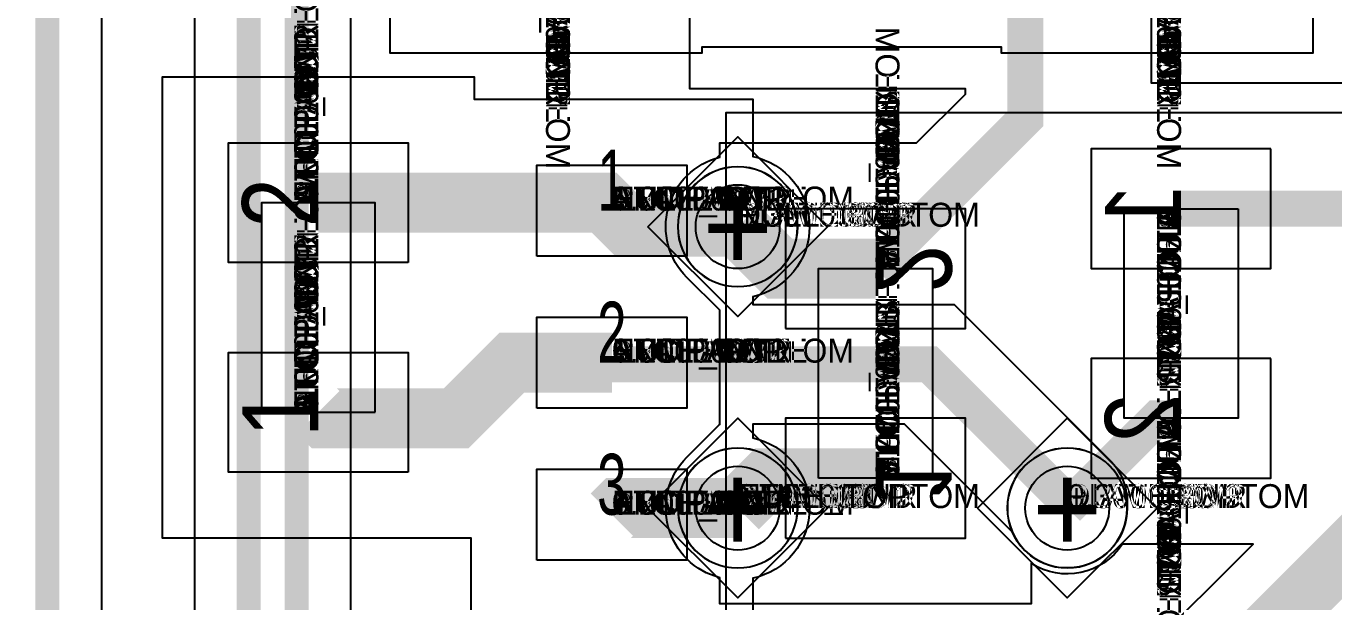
# Model space of a CAD drawing. Extents: x 0 to 323, y 0 to 320.
# Drawn here: x 20.38 to 31.29, y 251.02 to 255.83 of the extents above; entities that cross this region are included whole.
import ezdxf
from ezdxf.enums import TextEntityAlignment as Align

# ---------------------------------------------------------------- set-up
doc = ezdxf.new("R2010")
doc.units = 0
doc.header["$MEASUREMENT"] = 0
doc.layers.get('0').update_dxf_attribs({"linetype": 'CONTINUOUS'})
for name, color, linetype in [('CDN_FIGURES', 7, 'CONTINUOUS'), ('ETCH_BOTTOM', 7, 'CONTINUOUS'), ('ETCH_GND', 3, 'CONTINUOUS'), ('ETCH_INT1', 4, 'CONTINUOUS'), ('ETCH_INT2', 5, 'CONTINUOUS'), ('ETCH_PWR', 6, 'CONTINUOUS'), ('ETCH_TOP', 2, 'CONTINUOUS'), ('MANUFACTURING_NCLEGEND-1-6', 8, 'CONTINUOUS'), ('PACKAGE_GEOMETRY_ASSEMBLY_TOP', 11, 'CONTINUOUS'), ('PACKAGE_GEOMETRY_PIN_NUMBER', 9, 'CONTINUOUS')]:
    doc.layers.add(name, color=color, linetype=linetype)

# ---------------------------------------------------------------- blocks, each defined once
blk = doc.blocks.new('PAD_INFO')
for tag in ['SHAPE_TYPE', 'PAD_HEIGHT', 'PAD_LAYER', 'PAD_TYPE', 'PAD_WIDTH']:
    blk.add_attdef(tag, (0, 0), '', height=0.2)
at = {"flags": 2}
blk.add_attdef('CDN_TYPE', (0, 0), '', height=0.2, dxfattribs=at)
blk = doc.blocks.new('DRILL_INFO')
at = {"flags": 2}
blk.add_attdef('CDN_TYPE', (0, 0), '', height=0.2, dxfattribs=at)
for tag in ['FSHAPE', 'FCHAR', 'DRILL_HEIGHT', 'DIAMETER', 'PLATED', 'DRILL_WIDTH']:
    blk.add_attdef(tag, (0, 0), '', height=0.2)
blk = doc.blocks.new('VIA0700X0300')
at = {"layer": 'ETCH_BOTTOM'}
blk.add_circle((0, 0), 0.35, dxfattribs=at)
at = {"layer": 'ETCH_GND'}
blk.add_circle((0, 0), 0.35, dxfattribs=at)
at = {"layer": 'ETCH_INT1'}
blk.add_circle((0, 0), 0.35, dxfattribs=at)
at = {"layer": 'ETCH_INT2'}
blk.add_circle((0, 0), 0.35, dxfattribs=at)
at = {"layer": 'ETCH_PWR'}
blk.add_circle((0, 0), 0.35, dxfattribs=at)
at = {"layer": 'ETCH_TOP'}
blk.add_circle((0, 0), 0.35, dxfattribs=at)
ref = blk.add_blockref('PAD_INFO', (0, 0))
ref.add_attrib('PAD_LAYER', 'ETCH_TOP', (0, 0), dxfattribs={"height": 0.2})
ref.add_attrib('SHAPE_TYPE', 'NULL', (0, 0), dxfattribs={"height": 0.2})
ref.add_attrib('PAD_TYPE', 'ANTIPAD', (0, 0), dxfattribs={"height": 0.2})
ref.add_attrib('PAD_WIDTH', '0.000000', (0, 0), dxfattribs={"height": 0.2})
ref.add_attrib('PAD_HEIGHT', '0.000000', (0, 0), dxfattribs={"height": 0.2})
ref = blk.add_blockref('PAD_INFO', (0, 0))
ref.add_attrib('PAD_LAYER', 'ETCH_GND', (0, 0), dxfattribs={"height": 0.2})
ref.add_attrib('SHAPE_TYPE', 'NULL', (0, 0), dxfattribs={"height": 0.2})
ref.add_attrib('PAD_TYPE', 'ANTIPAD', (0, 0), dxfattribs={"height": 0.2})
ref.add_attrib('PAD_WIDTH', '0.000000', (0, 0), dxfattribs={"height": 0.2})
ref.add_attrib('PAD_HEIGHT', '0.000000', (0, 0), dxfattribs={"height": 0.2})
ref = blk.add_blockref('PAD_INFO', (0, 0))
ref.add_attrib('PAD_LAYER', 'ETCH_INT1', (0, 0), dxfattribs={"height": 0.2})
ref.add_attrib('SHAPE_TYPE', 'NULL', (0, 0), dxfattribs={"height": 0.2})
ref.add_attrib('PAD_TYPE', 'ANTIPAD', (0, 0), dxfattribs={"height": 0.2})
ref.add_attrib('PAD_WIDTH', '0.000000', (0, 0), dxfattribs={"height": 0.2})
ref.add_attrib('PAD_HEIGHT', '0.000000', (0, 0), dxfattribs={"height": 0.2})
ref = blk.add_blockref('PAD_INFO', (0, 0))
ref.add_attrib('PAD_LAYER', 'ETCH_INT2', (0, 0), dxfattribs={"height": 0.2})
ref.add_attrib('SHAPE_TYPE', 'NULL', (0, 0), dxfattribs={"height": 0.2})
ref.add_attrib('PAD_TYPE', 'ANTIPAD', (0, 0), dxfattribs={"height": 0.2})
ref.add_attrib('PAD_WIDTH', '0.000000', (0, 0), dxfattribs={"height": 0.2})
ref.add_attrib('PAD_HEIGHT', '0.000000', (0, 0), dxfattribs={"height": 0.2})
ref = blk.add_blockref('PAD_INFO', (0, 0))
ref.add_attrib('PAD_LAYER', 'ETCH_PWR', (0, 0), dxfattribs={"height": 0.2})
ref.add_attrib('SHAPE_TYPE', 'NULL', (0, 0), dxfattribs={"height": 0.2})
ref.add_attrib('PAD_TYPE', 'ANTIPAD', (0, 0), dxfattribs={"height": 0.2})
ref.add_attrib('PAD_WIDTH', '0.000000', (0, 0), dxfattribs={"height": 0.2})
ref.add_attrib('PAD_HEIGHT', '0.000000', (0, 0), dxfattribs={"height": 0.2})
ref = blk.add_blockref('PAD_INFO', (0, 0))
ref.add_attrib('PAD_LAYER', 'ETCH_BOTTOM', (0, 0), dxfattribs={"height": 0.2})
ref.add_attrib('SHAPE_TYPE', 'NULL', (0, 0), dxfattribs={"height": 0.2})
ref.add_attrib('PAD_TYPE', 'ANTIPAD', (0, 0), dxfattribs={"height": 0.2})
ref.add_attrib('PAD_WIDTH', '0.000000', (0, 0), dxfattribs={"height": 0.2})
ref.add_attrib('PAD_HEIGHT', '0.000000', (0, 0), dxfattribs={"height": 0.2})
ref = blk.add_blockref('PAD_INFO', (0, 0))
ref.add_attrib('PAD_LAYER', 'ETCH_TOP', (0, 0), dxfattribs={"height": 0.2})
ref.add_attrib('SHAPE_TYPE', 'NULL', (0, 0), dxfattribs={"height": 0.2})
ref.add_attrib('PAD_TYPE', 'THERMAL', (0, 0), dxfattribs={"height": 0.2})
ref.add_attrib('PAD_WIDTH', '0.000000', (0, 0), dxfattribs={"height": 0.2})
ref.add_attrib('PAD_HEIGHT', '0.000000', (0, 0), dxfattribs={"height": 0.2})
ref = blk.add_blockref('PAD_INFO', (0, 0))
ref.add_attrib('PAD_LAYER', 'ETCH_GND', (0, 0), dxfattribs={"height": 0.2})
ref.add_attrib('SHAPE_TYPE', 'NULL', (0, 0), dxfattribs={"height": 0.2})
ref.add_attrib('PAD_TYPE', 'THERMAL', (0, 0), dxfattribs={"height": 0.2})
ref.add_attrib('PAD_WIDTH', '0.000000', (0, 0), dxfattribs={"height": 0.2})
ref.add_attrib('PAD_HEIGHT', '0.000000', (0, 0), dxfattribs={"height": 0.2})
ref = blk.add_blockref('PAD_INFO', (0, 0))
ref.add_attrib('PAD_LAYER', 'ETCH_INT1', (0, 0), dxfattribs={"height": 0.2})
ref.add_attrib('SHAPE_TYPE', 'NULL', (0, 0), dxfattribs={"height": 0.2})
ref.add_attrib('PAD_TYPE', 'THERMAL', (0, 0), dxfattribs={"height": 0.2})
ref.add_attrib('PAD_WIDTH', '0.000000', (0, 0), dxfattribs={"height": 0.2})
ref.add_attrib('PAD_HEIGHT', '0.000000', (0, 0), dxfattribs={"height": 0.2})
ref = blk.add_blockref('PAD_INFO', (0, 0))
ref.add_attrib('PAD_LAYER', 'ETCH_INT2', (0, 0), dxfattribs={"height": 0.2})
ref.add_attrib('SHAPE_TYPE', 'NULL', (0, 0), dxfattribs={"height": 0.2})
ref.add_attrib('PAD_TYPE', 'THERMAL', (0, 0), dxfattribs={"height": 0.2})
ref.add_attrib('PAD_WIDTH', '0.000000', (0, 0), dxfattribs={"height": 0.2})
ref.add_attrib('PAD_HEIGHT', '0.000000', (0, 0), dxfattribs={"height": 0.2})
ref = blk.add_blockref('PAD_INFO', (0, 0))
ref.add_attrib('PAD_LAYER', 'ETCH_PWR', (0, 0), dxfattribs={"height": 0.2})
ref.add_attrib('SHAPE_TYPE', 'NULL', (0, 0), dxfattribs={"height": 0.2})
ref.add_attrib('PAD_TYPE', 'THERMAL', (0, 0), dxfattribs={"height": 0.2})
ref.add_attrib('PAD_WIDTH', '0.000000', (0, 0), dxfattribs={"height": 0.2})
ref.add_attrib('PAD_HEIGHT', '0.000000', (0, 0), dxfattribs={"height": 0.2})
ref = blk.add_blockref('PAD_INFO', (0, 0))
ref.add_attrib('PAD_LAYER', 'ETCH_BOTTOM', (0, 0), dxfattribs={"height": 0.2})
ref.add_attrib('SHAPE_TYPE', 'NULL', (0, 0), dxfattribs={"height": 0.2})
ref.add_attrib('PAD_TYPE', 'THERMAL', (0, 0), dxfattribs={"height": 0.2})
ref.add_attrib('PAD_WIDTH', '0.000000', (0, 0), dxfattribs={"height": 0.2})
ref.add_attrib('PAD_HEIGHT', '0.000000', (0, 0), dxfattribs={"height": 0.2})
ref = blk.add_blockref('PAD_INFO', (0, 0))
ref.add_attrib('PAD_LAYER', 'ETCH_TOP', (0, 0), dxfattribs={"height": 0.2})
ref.add_attrib('SHAPE_TYPE', 'CIRCLE', (0, 0), dxfattribs={"height": 0.2})
ref.add_attrib('PAD_TYPE', 'REGULAR', (0, 0), dxfattribs={"height": 0.2})
ref.add_attrib('PAD_WIDTH', '0.700000', (0, 0), dxfattribs={"height": 0.2})
ref.add_attrib('PAD_HEIGHT', '0.700000', (0, 0), dxfattribs={"height": 0.2})
ref = blk.add_blockref('PAD_INFO', (0, 0))
ref.add_attrib('PAD_LAYER', 'ETCH_GND', (0, 0), dxfattribs={"height": 0.2})
ref.add_attrib('SHAPE_TYPE', 'CIRCLE', (0, 0), dxfattribs={"height": 0.2})
ref.add_attrib('PAD_TYPE', 'REGULAR', (0, 0), dxfattribs={"height": 0.2})
ref.add_attrib('PAD_WIDTH', '0.700000', (0, 0), dxfattribs={"height": 0.2})
ref.add_attrib('PAD_HEIGHT', '0.700000', (0, 0), dxfattribs={"height": 0.2})
ref = blk.add_blockref('PAD_INFO', (0, 0))
ref.add_attrib('PAD_LAYER', 'ETCH_INT1', (0, 0), dxfattribs={"height": 0.2})
ref.add_attrib('SHAPE_TYPE', 'CIRCLE', (0, 0), dxfattribs={"height": 0.2})
ref.add_attrib('PAD_TYPE', 'REGULAR', (0, 0), dxfattribs={"height": 0.2})
ref.add_attrib('PAD_WIDTH', '0.700000', (0, 0), dxfattribs={"height": 0.2})
ref.add_attrib('PAD_HEIGHT', '0.700000', (0, 0), dxfattribs={"height": 0.2})
ref = blk.add_blockref('PAD_INFO', (0, 0))
ref.add_attrib('PAD_LAYER', 'ETCH_INT2', (0, 0), dxfattribs={"height": 0.2})
ref.add_attrib('SHAPE_TYPE', 'CIRCLE', (0, 0), dxfattribs={"height": 0.2})
ref.add_attrib('PAD_TYPE', 'REGULAR', (0, 0), dxfattribs={"height": 0.2})
ref.add_attrib('PAD_WIDTH', '0.700000', (0, 0), dxfattribs={"height": 0.2})
ref.add_attrib('PAD_HEIGHT', '0.700000', (0, 0), dxfattribs={"height": 0.2})
ref = blk.add_blockref('PAD_INFO', (0, 0))
ref.add_attrib('PAD_LAYER', 'ETCH_PWR', (0, 0), dxfattribs={"height": 0.2})
ref.add_attrib('SHAPE_TYPE', 'CIRCLE', (0, 0), dxfattribs={"height": 0.2})
ref.add_attrib('PAD_TYPE', 'REGULAR', (0, 0), dxfattribs={"height": 0.2})
ref.add_attrib('PAD_WIDTH', '0.700000', (0, 0), dxfattribs={"height": 0.2})
ref.add_attrib('PAD_HEIGHT', '0.700000', (0, 0), dxfattribs={"height": 0.2})
ref = blk.add_blockref('PAD_INFO', (0, 0))
ref.add_attrib('PAD_LAYER', 'ETCH_BOTTOM', (0, 0), dxfattribs={"height": 0.2})
ref.add_attrib('SHAPE_TYPE', 'CIRCLE', (0, 0), dxfattribs={"height": 0.2})
ref.add_attrib('PAD_TYPE', 'REGULAR', (0, 0), dxfattribs={"height": 0.2})
ref.add_attrib('PAD_WIDTH', '0.700000', (0, 0), dxfattribs={"height": 0.2})
ref.add_attrib('PAD_HEIGHT', '0.700000', (0, 0), dxfattribs={"height": 0.2})
ref = blk.add_blockref('DRILL_INFO', (0, 0))
ref.add_attrib('DIAMETER', '0.300000', (0, 0), dxfattribs={"height": 0.2})
ref.add_attrib('PLATED', 'PLATED', (0, 0), dxfattribs={"height": 0.2})
ref.add_attrib('FSHAPE', 'DIAMOND', (0, 0), dxfattribs={"height": 0.2})
ref.add_attrib('FCHAR', '+', (0, 0), dxfattribs={"height": 0.2})
ref.add_attrib('DRILL_WIDTH', '1.500000', (0, 0), dxfattribs={"height": 0.2})
ref.add_attrib('DRILL_HEIGHT', '1.500000', (0, 0), dxfattribs={"height": 0.2})
for tag in ['CDN_TYPE', 'PIN']:
    blk.add_attdef(tag, (0, 0), '', height=0.2)
at = {"flags": 2}
for tag in ['PSTKNAME', 'BBV']:
    blk.add_attdef(tag, (0, 0), '', height=0.2, dxfattribs=at)
blk = doc.blocks.new('FIGURE_DIAMOND')
at = {"layer": 'CDN_FIGURES'}
blk.add_lwpolyline([(-0.5, 0), (0, 0.5), (0.5, 0), (0, -0.5)], close=True, dxfattribs=at)
blk = doc.blocks.new('RC1000X1500TS')
at = {"layer": 'ETCH_TOP'}
blk.add_lwpolyline([(-0.5, -0.75), (-0.5, 0.75), (0.5, 0.75), (0.5, -0.75)], close=True, dxfattribs=at)
ref = blk.add_blockref('PAD_INFO', (0, 0))
ref.add_attrib('PAD_LAYER', 'ETCH_TOP', (0, 0), dxfattribs={"height": 0.2})
ref.add_attrib('SHAPE_TYPE', 'NULL', (0, 0), dxfattribs={"height": 0.2})
ref.add_attrib('PAD_TYPE', 'ANTIPAD', (0, 0), dxfattribs={"height": 0.2})
ref.add_attrib('PAD_WIDTH', '0.000000', (0, 0), dxfattribs={"height": 0.2})
ref.add_attrib('PAD_HEIGHT', '0.000000', (0, 0), dxfattribs={"height": 0.2})
ref = blk.add_blockref('PAD_INFO', (0, 0))
ref.add_attrib('PAD_LAYER', 'ETCH_GND', (0, 0), dxfattribs={"height": 0.2})
ref.add_attrib('SHAPE_TYPE', 'NULL', (0, 0), dxfattribs={"height": 0.2})
ref.add_attrib('PAD_TYPE', 'ANTIPAD', (0, 0), dxfattribs={"height": 0.2})
ref.add_attrib('PAD_WIDTH', '0.000000', (0, 0), dxfattribs={"height": 0.2})
ref.add_attrib('PAD_HEIGHT', '0.000000', (0, 0), dxfattribs={"height": 0.2})
ref = blk.add_blockref('PAD_INFO', (0, 0))
ref.add_attrib('PAD_LAYER', 'ETCH_INT1', (0, 0), dxfattribs={"height": 0.2})
ref.add_attrib('SHAPE_TYPE', 'NULL', (0, 0), dxfattribs={"height": 0.2})
ref.add_attrib('PAD_TYPE', 'ANTIPAD', (0, 0), dxfattribs={"height": 0.2})
ref.add_attrib('PAD_WIDTH', '0.000000', (0, 0), dxfattribs={"height": 0.2})
ref.add_attrib('PAD_HEIGHT', '0.000000', (0, 0), dxfattribs={"height": 0.2})
ref = blk.add_blockref('PAD_INFO', (0, 0))
ref.add_attrib('PAD_LAYER', 'ETCH_INT2', (0, 0), dxfattribs={"height": 0.2})
ref.add_attrib('SHAPE_TYPE', 'NULL', (0, 0), dxfattribs={"height": 0.2})
ref.add_attrib('PAD_TYPE', 'ANTIPAD', (0, 0), dxfattribs={"height": 0.2})
ref.add_attrib('PAD_WIDTH', '0.000000', (0, 0), dxfattribs={"height": 0.2})
ref.add_attrib('PAD_HEIGHT', '0.000000', (0, 0), dxfattribs={"height": 0.2})
ref = blk.add_blockref('PAD_INFO', (0, 0))
ref.add_attrib('PAD_LAYER', 'ETCH_PWR', (0, 0), dxfattribs={"height": 0.2})
ref.add_attrib('SHAPE_TYPE', 'NULL', (0, 0), dxfattribs={"height": 0.2})
ref.add_attrib('PAD_TYPE', 'ANTIPAD', (0, 0), dxfattribs={"height": 0.2})
ref.add_attrib('PAD_WIDTH', '0.000000', (0, 0), dxfattribs={"height": 0.2})
ref.add_attrib('PAD_HEIGHT', '0.000000', (0, 0), dxfattribs={"height": 0.2})
ref = blk.add_blockref('PAD_INFO', (0, 0))
ref.add_attrib('PAD_LAYER', 'ETCH_BOTTOM', (0, 0), dxfattribs={"height": 0.2})
ref.add_attrib('SHAPE_TYPE', 'NULL', (0, 0), dxfattribs={"height": 0.2})
ref.add_attrib('PAD_TYPE', 'ANTIPAD', (0, 0), dxfattribs={"height": 0.2})
ref.add_attrib('PAD_WIDTH', '0.000000', (0, 0), dxfattribs={"height": 0.2})
ref.add_attrib('PAD_HEIGHT', '0.000000', (0, 0), dxfattribs={"height": 0.2})
ref = blk.add_blockref('PAD_INFO', (0, 0))
ref.add_attrib('PAD_LAYER', 'ETCH_TOP', (0, 0), dxfattribs={"height": 0.2})
ref.add_attrib('SHAPE_TYPE', 'NULL', (0, 0), dxfattribs={"height": 0.2})
ref.add_attrib('PAD_TYPE', 'THERMAL', (0, 0), dxfattribs={"height": 0.2})
ref.add_attrib('PAD_WIDTH', '0.000000', (0, 0), dxfattribs={"height": 0.2})
ref.add_attrib('PAD_HEIGHT', '0.000000', (0, 0), dxfattribs={"height": 0.2})
ref = blk.add_blockref('PAD_INFO', (0, 0))
ref.add_attrib('PAD_LAYER', 'ETCH_GND', (0, 0), dxfattribs={"height": 0.2})
ref.add_attrib('SHAPE_TYPE', 'NULL', (0, 0), dxfattribs={"height": 0.2})
ref.add_attrib('PAD_TYPE', 'THERMAL', (0, 0), dxfattribs={"height": 0.2})
ref.add_attrib('PAD_WIDTH', '0.000000', (0, 0), dxfattribs={"height": 0.2})
ref.add_attrib('PAD_HEIGHT', '0.000000', (0, 0), dxfattribs={"height": 0.2})
ref = blk.add_blockref('PAD_INFO', (0, 0))
ref.add_attrib('PAD_LAYER', 'ETCH_INT1', (0, 0), dxfattribs={"height": 0.2})
ref.add_attrib('SHAPE_TYPE', 'NULL', (0, 0), dxfattribs={"height": 0.2})
ref.add_attrib('PAD_TYPE', 'THERMAL', (0, 0), dxfattribs={"height": 0.2})
ref.add_attrib('PAD_WIDTH', '0.000000', (0, 0), dxfattribs={"height": 0.2})
ref.add_attrib('PAD_HEIGHT', '0.000000', (0, 0), dxfattribs={"height": 0.2})
ref = blk.add_blockref('PAD_INFO', (0, 0))
ref.add_attrib('PAD_LAYER', 'ETCH_INT2', (0, 0), dxfattribs={"height": 0.2})
ref.add_attrib('SHAPE_TYPE', 'NULL', (0, 0), dxfattribs={"height": 0.2})
ref.add_attrib('PAD_TYPE', 'THERMAL', (0, 0), dxfattribs={"height": 0.2})
ref.add_attrib('PAD_WIDTH', '0.000000', (0, 0), dxfattribs={"height": 0.2})
ref.add_attrib('PAD_HEIGHT', '0.000000', (0, 0), dxfattribs={"height": 0.2})
ref = blk.add_blockref('PAD_INFO', (0, 0))
ref.add_attrib('PAD_LAYER', 'ETCH_PWR', (0, 0), dxfattribs={"height": 0.2})
ref.add_attrib('SHAPE_TYPE', 'NULL', (0, 0), dxfattribs={"height": 0.2})
ref.add_attrib('PAD_TYPE', 'THERMAL', (0, 0), dxfattribs={"height": 0.2})
ref.add_attrib('PAD_WIDTH', '0.000000', (0, 0), dxfattribs={"height": 0.2})
ref.add_attrib('PAD_HEIGHT', '0.000000', (0, 0), dxfattribs={"height": 0.2})
ref = blk.add_blockref('PAD_INFO', (0, 0))
ref.add_attrib('PAD_LAYER', 'ETCH_BOTTOM', (0, 0), dxfattribs={"height": 0.2})
ref.add_attrib('SHAPE_TYPE', 'NULL', (0, 0), dxfattribs={"height": 0.2})
ref.add_attrib('PAD_TYPE', 'THERMAL', (0, 0), dxfattribs={"height": 0.2})
ref.add_attrib('PAD_WIDTH', '0.000000', (0, 0), dxfattribs={"height": 0.2})
ref.add_attrib('PAD_HEIGHT', '0.000000', (0, 0), dxfattribs={"height": 0.2})
ref = blk.add_blockref('PAD_INFO', (0, 0))
ref.add_attrib('PAD_LAYER', 'ETCH_GND', (0, 0), dxfattribs={"height": 0.2})
ref.add_attrib('SHAPE_TYPE', 'NULL', (0, 0), dxfattribs={"height": 0.2})
ref.add_attrib('PAD_TYPE', 'REGULAR', (0, 0), dxfattribs={"height": 0.2})
ref.add_attrib('PAD_WIDTH', '0.000000', (0, 0), dxfattribs={"height": 0.2})
ref.add_attrib('PAD_HEIGHT', '0.000000', (0, 0), dxfattribs={"height": 0.2})
ref = blk.add_blockref('PAD_INFO', (0, 0))
ref.add_attrib('PAD_LAYER', 'ETCH_INT1', (0, 0), dxfattribs={"height": 0.2})
ref.add_attrib('SHAPE_TYPE', 'NULL', (0, 0), dxfattribs={"height": 0.2})
ref.add_attrib('PAD_TYPE', 'REGULAR', (0, 0), dxfattribs={"height": 0.2})
ref.add_attrib('PAD_WIDTH', '0.000000', (0, 0), dxfattribs={"height": 0.2})
ref.add_attrib('PAD_HEIGHT', '0.000000', (0, 0), dxfattribs={"height": 0.2})
ref = blk.add_blockref('PAD_INFO', (0, 0))
ref.add_attrib('PAD_LAYER', 'ETCH_INT2', (0, 0), dxfattribs={"height": 0.2})
ref.add_attrib('SHAPE_TYPE', 'NULL', (0, 0), dxfattribs={"height": 0.2})
ref.add_attrib('PAD_TYPE', 'REGULAR', (0, 0), dxfattribs={"height": 0.2})
ref.add_attrib('PAD_WIDTH', '0.000000', (0, 0), dxfattribs={"height": 0.2})
ref.add_attrib('PAD_HEIGHT', '0.000000', (0, 0), dxfattribs={"height": 0.2})
ref = blk.add_blockref('PAD_INFO', (0, 0))
ref.add_attrib('PAD_LAYER', 'ETCH_PWR', (0, 0), dxfattribs={"height": 0.2})
ref.add_attrib('SHAPE_TYPE', 'NULL', (0, 0), dxfattribs={"height": 0.2})
ref.add_attrib('PAD_TYPE', 'REGULAR', (0, 0), dxfattribs={"height": 0.2})
ref.add_attrib('PAD_WIDTH', '0.000000', (0, 0), dxfattribs={"height": 0.2})
ref.add_attrib('PAD_HEIGHT', '0.000000', (0, 0), dxfattribs={"height": 0.2})
ref = blk.add_blockref('PAD_INFO', (0, 0))
ref.add_attrib('PAD_LAYER', 'ETCH_BOTTOM', (0, 0), dxfattribs={"height": 0.2})
ref.add_attrib('SHAPE_TYPE', 'NULL', (0, 0), dxfattribs={"height": 0.2})
ref.add_attrib('PAD_TYPE', 'REGULAR', (0, 0), dxfattribs={"height": 0.2})
ref.add_attrib('PAD_WIDTH', '0.000000', (0, 0), dxfattribs={"height": 0.2})
ref.add_attrib('PAD_HEIGHT', '0.000000', (0, 0), dxfattribs={"height": 0.2})
ref = blk.add_blockref('DRILL_INFO', (0, 0))
ref.add_attrib('DIAMETER', '0.000000', (0, 0), dxfattribs={"height": 0.2})
ref.add_attrib('PLATED', 'PLATED', (0, 0), dxfattribs={"height": 0.2})
ref.add_attrib('FSHAPE', 'NULL', (0, 0), dxfattribs={"height": 0.2})
ref.add_attrib('DRILL_WIDTH', '0.000000', (0, 0), dxfattribs={"height": 0.2})
ref.add_attrib('DRILL_HEIGHT', '0.000000', (0, 0), dxfattribs={"height": 0.2})
ref = blk.add_blockref('PAD_INFO', (0, 0))
ref.add_attrib('PAD_LAYER', 'ETCH_TOP', (0, 0), dxfattribs={"height": 0.2})
ref.add_attrib('SHAPE_TYPE', 'RECTANGLE', (0, 0), dxfattribs={"height": 0.2})
ref.add_attrib('PAD_TYPE', 'REGULAR', (0, 0), dxfattribs={"height": 0.2})
ref.add_attrib('PAD_WIDTH', '1.000000', (0, 0), dxfattribs={"height": 0.2})
ref.add_attrib('PAD_HEIGHT', '1.500000', (0, 0), dxfattribs={"height": 0.2})
for tag in ['CDN_TYPE', 'PIN']:
    blk.add_attdef(tag, (0, 0), '', height=0.2)
at = {"flags": 2}
for tag in ['PSTKNAME', 'BBV']:
    blk.add_attdef(tag, (0, 0), '', height=0.2, dxfattribs=at)
blk = doc.blocks.new('F56')
at = {"layer": 'PACKAGE_GEOMETRY_ASSEMBLY_TOP'}
blk.add_lwpolyline([(0, -0.475), (1.75, -0.475), (1.75, 0.475), (0, 0.475)], close=True, dxfattribs=at)
at = {"layer": 'ETCH_TOP'}
ref = blk.add_blockref('RC1000X1500TS', (0, 0), dxfattribs=at)
ref.add_attrib('CDN_TYPE', 'PIN', (0, 0), dxfattribs={"height": 0.2})
ref.add_attrib('PIN', '1', (0, 0), dxfattribs={"height": 0.2})
ref = blk.add_blockref('RC1000X1500TS', (1.75, 0), dxfattribs=at)
ref.add_attrib('CDN_TYPE', 'PIN', (0, 0), dxfattribs={"height": 0.2})
ref.add_attrib('PIN', '2', (0, 0), dxfattribs={"height": 0.2})
at = {"flags": 2}
for tag in ['SYMBOL_TYPE', 'CDN_TYPE', 'REFDES']:
    blk.add_attdef(tag, (0, 0), '', height=0.2, dxfattribs=at)
blk = doc.blocks.new('RC1250X0760TS')
at = {"layer": 'ETCH_TOP'}
blk.add_lwpolyline([(-0.625, -0.38), (-0.625, 0.38), (0.625, 0.38), (0.625, -0.38)], close=True, dxfattribs=at)
ref = blk.add_blockref('PAD_INFO', (0, 0))
ref.add_attrib('PAD_LAYER', 'ETCH_TOP', (0, 0), dxfattribs={"height": 0.2})
ref.add_attrib('SHAPE_TYPE', 'NULL', (0, 0), dxfattribs={"height": 0.2})
ref.add_attrib('PAD_TYPE', 'ANTIPAD', (0, 0), dxfattribs={"height": 0.2})
ref.add_attrib('PAD_WIDTH', '0.000000', (0, 0), dxfattribs={"height": 0.2})
ref.add_attrib('PAD_HEIGHT', '0.000000', (0, 0), dxfattribs={"height": 0.2})
ref = blk.add_blockref('PAD_INFO', (0, 0))
ref.add_attrib('PAD_LAYER', 'ETCH_GND', (0, 0), dxfattribs={"height": 0.2})
ref.add_attrib('SHAPE_TYPE', 'NULL', (0, 0), dxfattribs={"height": 0.2})
ref.add_attrib('PAD_TYPE', 'ANTIPAD', (0, 0), dxfattribs={"height": 0.2})
ref.add_attrib('PAD_WIDTH', '0.000000', (0, 0), dxfattribs={"height": 0.2})
ref.add_attrib('PAD_HEIGHT', '0.000000', (0, 0), dxfattribs={"height": 0.2})
ref = blk.add_blockref('PAD_INFO', (0, 0))
ref.add_attrib('PAD_LAYER', 'ETCH_INT1', (0, 0), dxfattribs={"height": 0.2})
ref.add_attrib('SHAPE_TYPE', 'NULL', (0, 0), dxfattribs={"height": 0.2})
ref.add_attrib('PAD_TYPE', 'ANTIPAD', (0, 0), dxfattribs={"height": 0.2})
ref.add_attrib('PAD_WIDTH', '0.000000', (0, 0), dxfattribs={"height": 0.2})
ref.add_attrib('PAD_HEIGHT', '0.000000', (0, 0), dxfattribs={"height": 0.2})
ref = blk.add_blockref('PAD_INFO', (0, 0))
ref.add_attrib('PAD_LAYER', 'ETCH_INT2', (0, 0), dxfattribs={"height": 0.2})
ref.add_attrib('SHAPE_TYPE', 'NULL', (0, 0), dxfattribs={"height": 0.2})
ref.add_attrib('PAD_TYPE', 'ANTIPAD', (0, 0), dxfattribs={"height": 0.2})
ref.add_attrib('PAD_WIDTH', '0.000000', (0, 0), dxfattribs={"height": 0.2})
ref.add_attrib('PAD_HEIGHT', '0.000000', (0, 0), dxfattribs={"height": 0.2})
ref = blk.add_blockref('PAD_INFO', (0, 0))
ref.add_attrib('PAD_LAYER', 'ETCH_PWR', (0, 0), dxfattribs={"height": 0.2})
ref.add_attrib('SHAPE_TYPE', 'NULL', (0, 0), dxfattribs={"height": 0.2})
ref.add_attrib('PAD_TYPE', 'ANTIPAD', (0, 0), dxfattribs={"height": 0.2})
ref.add_attrib('PAD_WIDTH', '0.000000', (0, 0), dxfattribs={"height": 0.2})
ref.add_attrib('PAD_HEIGHT', '0.000000', (0, 0), dxfattribs={"height": 0.2})
ref = blk.add_blockref('PAD_INFO', (0, 0))
ref.add_attrib('PAD_LAYER', 'ETCH_BOTTOM', (0, 0), dxfattribs={"height": 0.2})
ref.add_attrib('SHAPE_TYPE', 'NULL', (0, 0), dxfattribs={"height": 0.2})
ref.add_attrib('PAD_TYPE', 'ANTIPAD', (0, 0), dxfattribs={"height": 0.2})
ref.add_attrib('PAD_WIDTH', '0.000000', (0, 0), dxfattribs={"height": 0.2})
ref.add_attrib('PAD_HEIGHT', '0.000000', (0, 0), dxfattribs={"height": 0.2})
ref = blk.add_blockref('PAD_INFO', (0, 0))
ref.add_attrib('PAD_LAYER', 'ETCH_TOP', (0, 0), dxfattribs={"height": 0.2})
ref.add_attrib('SHAPE_TYPE', 'NULL', (0, 0), dxfattribs={"height": 0.2})
ref.add_attrib('PAD_TYPE', 'THERMAL', (0, 0), dxfattribs={"height": 0.2})
ref.add_attrib('PAD_WIDTH', '0.000000', (0, 0), dxfattribs={"height": 0.2})
ref.add_attrib('PAD_HEIGHT', '0.000000', (0, 0), dxfattribs={"height": 0.2})
ref = blk.add_blockref('PAD_INFO', (0, 0))
ref.add_attrib('PAD_LAYER', 'ETCH_GND', (0, 0), dxfattribs={"height": 0.2})
ref.add_attrib('SHAPE_TYPE', 'NULL', (0, 0), dxfattribs={"height": 0.2})
ref.add_attrib('PAD_TYPE', 'THERMAL', (0, 0), dxfattribs={"height": 0.2})
ref.add_attrib('PAD_WIDTH', '0.000000', (0, 0), dxfattribs={"height": 0.2})
ref.add_attrib('PAD_HEIGHT', '0.000000', (0, 0), dxfattribs={"height": 0.2})
ref = blk.add_blockref('PAD_INFO', (0, 0))
ref.add_attrib('PAD_LAYER', 'ETCH_INT1', (0, 0), dxfattribs={"height": 0.2})
ref.add_attrib('SHAPE_TYPE', 'NULL', (0, 0), dxfattribs={"height": 0.2})
ref.add_attrib('PAD_TYPE', 'THERMAL', (0, 0), dxfattribs={"height": 0.2})
ref.add_attrib('PAD_WIDTH', '0.000000', (0, 0), dxfattribs={"height": 0.2})
ref.add_attrib('PAD_HEIGHT', '0.000000', (0, 0), dxfattribs={"height": 0.2})
ref = blk.add_blockref('PAD_INFO', (0, 0))
ref.add_attrib('PAD_LAYER', 'ETCH_INT2', (0, 0), dxfattribs={"height": 0.2})
ref.add_attrib('SHAPE_TYPE', 'NULL', (0, 0), dxfattribs={"height": 0.2})
ref.add_attrib('PAD_TYPE', 'THERMAL', (0, 0), dxfattribs={"height": 0.2})
ref.add_attrib('PAD_WIDTH', '0.000000', (0, 0), dxfattribs={"height": 0.2})
ref.add_attrib('PAD_HEIGHT', '0.000000', (0, 0), dxfattribs={"height": 0.2})
ref = blk.add_blockref('PAD_INFO', (0, 0))
ref.add_attrib('PAD_LAYER', 'ETCH_PWR', (0, 0), dxfattribs={"height": 0.2})
ref.add_attrib('SHAPE_TYPE', 'NULL', (0, 0), dxfattribs={"height": 0.2})
ref.add_attrib('PAD_TYPE', 'THERMAL', (0, 0), dxfattribs={"height": 0.2})
ref.add_attrib('PAD_WIDTH', '0.000000', (0, 0), dxfattribs={"height": 0.2})
ref.add_attrib('PAD_HEIGHT', '0.000000', (0, 0), dxfattribs={"height": 0.2})
ref = blk.add_blockref('PAD_INFO', (0, 0))
ref.add_attrib('PAD_LAYER', 'ETCH_BOTTOM', (0, 0), dxfattribs={"height": 0.2})
ref.add_attrib('SHAPE_TYPE', 'NULL', (0, 0), dxfattribs={"height": 0.2})
ref.add_attrib('PAD_TYPE', 'THERMAL', (0, 0), dxfattribs={"height": 0.2})
ref.add_attrib('PAD_WIDTH', '0.000000', (0, 0), dxfattribs={"height": 0.2})
ref.add_attrib('PAD_HEIGHT', '0.000000', (0, 0), dxfattribs={"height": 0.2})
ref = blk.add_blockref('PAD_INFO', (0, 0))
ref.add_attrib('PAD_LAYER', 'ETCH_TOP', (0, 0), dxfattribs={"height": 0.2})
ref.add_attrib('SHAPE_TYPE', 'RECTANGLE', (0, 0), dxfattribs={"height": 0.2})
ref.add_attrib('PAD_TYPE', 'REGULAR', (0, 0), dxfattribs={"height": 0.2})
ref.add_attrib('PAD_WIDTH', '1.250000', (0, 0), dxfattribs={"height": 0.2})
ref.add_attrib('PAD_HEIGHT', '0.760000', (0, 0), dxfattribs={"height": 0.2})
ref = blk.add_blockref('PAD_INFO', (0, 0))
ref.add_attrib('PAD_LAYER', 'ETCH_GND', (0, 0), dxfattribs={"height": 0.2})
ref.add_attrib('SHAPE_TYPE', 'NULL', (0, 0), dxfattribs={"height": 0.2})
ref.add_attrib('PAD_TYPE', 'REGULAR', (0, 0), dxfattribs={"height": 0.2})
ref.add_attrib('PAD_WIDTH', '0.000000', (0, 0), dxfattribs={"height": 0.2})
ref.add_attrib('PAD_HEIGHT', '0.000000', (0, 0), dxfattribs={"height": 0.2})
ref = blk.add_blockref('PAD_INFO', (0, 0))
ref.add_attrib('PAD_LAYER', 'ETCH_INT1', (0, 0), dxfattribs={"height": 0.2})
ref.add_attrib('SHAPE_TYPE', 'NULL', (0, 0), dxfattribs={"height": 0.2})
ref.add_attrib('PAD_TYPE', 'REGULAR', (0, 0), dxfattribs={"height": 0.2})
ref.add_attrib('PAD_WIDTH', '0.000000', (0, 0), dxfattribs={"height": 0.2})
ref.add_attrib('PAD_HEIGHT', '0.000000', (0, 0), dxfattribs={"height": 0.2})
ref = blk.add_blockref('PAD_INFO', (0, 0))
ref.add_attrib('PAD_LAYER', 'ETCH_INT2', (0, 0), dxfattribs={"height": 0.2})
ref.add_attrib('SHAPE_TYPE', 'NULL', (0, 0), dxfattribs={"height": 0.2})
ref.add_attrib('PAD_TYPE', 'REGULAR', (0, 0), dxfattribs={"height": 0.2})
ref.add_attrib('PAD_WIDTH', '0.000000', (0, 0), dxfattribs={"height": 0.2})
ref.add_attrib('PAD_HEIGHT', '0.000000', (0, 0), dxfattribs={"height": 0.2})
ref = blk.add_blockref('PAD_INFO', (0, 0))
ref.add_attrib('PAD_LAYER', 'ETCH_PWR', (0, 0), dxfattribs={"height": 0.2})
ref.add_attrib('SHAPE_TYPE', 'NULL', (0, 0), dxfattribs={"height": 0.2})
ref.add_attrib('PAD_TYPE', 'REGULAR', (0, 0), dxfattribs={"height": 0.2})
ref.add_attrib('PAD_WIDTH', '0.000000', (0, 0), dxfattribs={"height": 0.2})
ref.add_attrib('PAD_HEIGHT', '0.000000', (0, 0), dxfattribs={"height": 0.2})
ref = blk.add_blockref('PAD_INFO', (0, 0))
ref.add_attrib('PAD_LAYER', 'ETCH_BOTTOM', (0, 0), dxfattribs={"height": 0.2})
ref.add_attrib('SHAPE_TYPE', 'NULL', (0, 0), dxfattribs={"height": 0.2})
ref.add_attrib('PAD_TYPE', 'REGULAR', (0, 0), dxfattribs={"height": 0.2})
ref.add_attrib('PAD_WIDTH', '0.000000', (0, 0), dxfattribs={"height": 0.2})
ref.add_attrib('PAD_HEIGHT', '0.000000', (0, 0), dxfattribs={"height": 0.2})
ref = blk.add_blockref('DRILL_INFO', (0, 0))
ref.add_attrib('DIAMETER', '0.000000', (0, 0), dxfattribs={"height": 0.2})
ref.add_attrib('PLATED', 'PLATED', (0, 0), dxfattribs={"height": 0.2})
ref.add_attrib('FSHAPE', 'NULL', (0, 0), dxfattribs={"height": 0.2})
ref.add_attrib('DRILL_WIDTH', '0.000000', (0, 0), dxfattribs={"height": 0.2})
ref.add_attrib('DRILL_HEIGHT', '0.000000', (0, 0), dxfattribs={"height": 0.2})
for tag in ['CDN_TYPE', 'PIN']:
    blk.add_attdef(tag, (0, 0), '', height=0.2)
at = {"flags": 2}
for tag in ['PSTKNAME', 'BBV']:
    blk.add_attdef(tag, (0, 0), '', height=0.2, dxfattribs=at)
blk = doc.blocks.new('SO-24W')
at = {"layer": 'PACKAGE_GEOMETRY_ASSEMBLY_TOP'}
blk.add_lwpolyline([(-3.8, -7.8), (3.8, -7.8), (3.8, 7.8), (-3.8, 7.8)], close=True, dxfattribs=at)
at = {"layer": 'ETCH_TOP'}
ref = blk.add_blockref('RC1250X0760TS', (-4.75, 6.985), dxfattribs=at)
ref.add_attrib('CDN_TYPE', 'PIN', (0, 0), dxfattribs={"height": 0.2})
ref.add_attrib('PIN', '1', (0, 0), dxfattribs={"height": 0.2})
ref = blk.add_blockref('RC1250X0760TS', (4.75, 6.985), dxfattribs=at)
ref.add_attrib('CDN_TYPE', 'PIN', (0, 0), dxfattribs={"height": 0.2})
ref.add_attrib('PIN', '24', (0, 0), dxfattribs={"height": 0.2})
ref = blk.add_blockref('RC1250X0760TS', (-4.75, 5.715), dxfattribs=at)
ref.add_attrib('CDN_TYPE', 'PIN', (0, 0), dxfattribs={"height": 0.2})
ref.add_attrib('PIN', '2', (0, 0), dxfattribs={"height": 0.2})
ref = blk.add_blockref('RC1250X0760TS', (4.75, 5.715), dxfattribs=at)
ref.add_attrib('CDN_TYPE', 'PIN', (0, 0), dxfattribs={"height": 0.2})
ref.add_attrib('PIN', '23', (0, 0), dxfattribs={"height": 0.2})
ref = blk.add_blockref('RC1250X0760TS', (-4.75, 4.445), dxfattribs=at)
ref.add_attrib('CDN_TYPE', 'PIN', (0, 0), dxfattribs={"height": 0.2})
ref.add_attrib('PIN', '3', (0, 0), dxfattribs={"height": 0.2})
ref = blk.add_blockref('RC1250X0760TS', (4.75, 4.445), dxfattribs=at)
ref.add_attrib('CDN_TYPE', 'PIN', (0, 0), dxfattribs={"height": 0.2})
ref.add_attrib('PIN', '22', (0, 0), dxfattribs={"height": 0.2})
at = {"flags": 2}
for tag in ['SYMBOL_TYPE', 'CDN_TYPE', 'REFDES']:
    blk.add_attdef(tag, (0, 0), '', height=0.2, dxfattribs=at)

msp = doc.modelspace()

# ---------------------------------------------------------------- linework, layer by layer
at = {"layer": 'ETCH_BOTTOM'}
msp.add_lwpolyline([(29.763, 257.906), (29.763, 255.356), (33.813, 255.356)], dxfattribs=at)
for points, format in [([(28.713, 256.605, 0.3, 0.3, 0), (28.713, 255.055, 0.3, 0.3, 0), (27.463, 253.805, 0.3, 0.3, 0)], "xyseb"), ([(29.713, 242.756), (29.713, 250.604), (30.614, 251.505), (29.524, 251.505, -0.414066), (28.763, 251.344), (28.763, 251.005), (26.163, 251.005), (26.163, 251.224, -0.580347), (25.888, 252.23), (26.138, 252.48, -0.013911), (26.163, 252.503), (26.163, 253.457), (25.888, 253.731, -0.580347), (26.163, 254.736), (26.163, 254.856), (27.806, 254.856), (28.213, 255.263), (28.213, 255.305), (25.913, 255.305), (25.913, 256.057, -0.919724)], "xyb"), ([(27.463, 253.805, 0.5, 0.5, 0), (26.663, 253.805, 0.5, 0.5, 0), (26.313, 254.155, 0.5, 0.5, 0)], "xyseb"), ([(30.013, 254.305, 0.3, 0.3, 0), (32.513, 254.305, 0.3, 0.3, 0)], "xyseb"), ([(30.313, 241.705, 0.5, 0.5, 0), (30.313, 250.355, 0.5, 0.5, 0), (32.513, 252.555, 0.5, 0.5, 0)], "xyseb"), ([(30.013, 252.555, 0.3, 0.3, 0), (29.813, 252.555, 0.3, 0.3, 0), (29.063, 251.805, 0.3, 0.3, 0)], "xyseb"), ([(27.463, 252.055, 0.5, 0.5, 0), (26.563, 252.055, 0.5, 0.5, 0), (26.313, 251.805, 0.5, 0.5, 0)], "xyseb")]:
    msp.add_lwpolyline(points, format=format, dxfattribs=at)
at = {"layer": 'ETCH_GND'}
for points in [[(26.813, 254.155, 1), (25.813, 254.155, 1)], [(26.813, 251.805, 1), (25.813, 251.805, 1)], [(29.563, 251.805, 1), (28.563, 251.805, 1)]]:
    msp.add_lwpolyline(points, format="xyb", close=True, dxfattribs=at)
at = {"layer": 'ETCH_INT1'}
for points, format in [([(141.755, 268.665, 0.2, 0.2, 0), (141.383, 269.038, 0.2, 0.2, 0), (141.383, 269.581, 0.2, 0.2, 0), (140.388, 270.575, 0.2, 0.2, 0), (135.747, 270.575, 0.2, 0.2, 0), (129.217, 264.045, 0.2, 0.2, 0), (128.497, 264.045, 0.2, 0.2, 0), (126.927, 262.475, 0.2, 0.2, 0), (116.647, 262.475, 0.2, 0.2, 0), (111.827, 257.655, 0.2, 0.2, 0), (83.964, 257.655, 0.2, 0.2, 0), (83.914, 257.705, 0.2, 0.2, 0), (42.858, 257.705, 0.2, 0.2, 0), (40.658, 259.905, 0.2, 0.2, 0), (32.118, 259.905, 0.2, 0.2, 0), (31.288, 260.735, 0.2, 0.2, 0), (24.287, 260.735, 0.2, 0.2, 0), (22.233, 258.681, 0.2, 0.2, 0), (22.233, 245.091, 0.2, 0.2, 0), (17.667, 240.525, 0.2, 0.2, 0), (12.027, 240.525, 0.2, 0.2, 0), (11.477, 239.975, 0.2, 0.2, 0), (10.043, 239.975, 0.2, 0.2, 0), (8.993, 238.925, 0.2, 0.2, 0)], "xyseb"), ([(10.993, 238.925, 0.2, 0.2, 0), (12.193, 240.125, 0.2, 0.2, 0), (17.833, 240.125, 0.2, 0.2, 0), (22.633, 244.925, 0.2, 0.2, 0), (22.633, 258.515, 0.2, 0.2, 0), (24.453, 260.335, 0.2, 0.2, 0), (31.123, 260.335, 0.2, 0.2, 0), (31.953, 259.505, 0.2, 0.2, 0), (40.493, 259.505, 0.2, 0.2, 0), (42.693, 257.305, 0.2, 0.2, 0), (83.748, 257.305, 0.2, 0.2, 0), (83.798, 257.255, 0.2, 0.2, 0), (111.993, 257.255, 0.2, 0.2, 0), (116.813, 262.075, 0.2, 0.2, 0), (127.093, 262.075, 0.2, 0.2, 0), (128.663, 263.645, 0.2, 0.2, 0), (129.383, 263.645, 0.2, 0.2, 0), (135.913, 270.175, 0.2, 0.2, 0), (140.223, 270.175, 0.2, 0.2, 0), (140.983, 269.415, 0.2, 0.2, 0), (140.983, 269.038, 0.2, 0.2, 0), (140.61, 268.665, 0.2, 0.2, 0)], "xyseb"), ([(91.811, 262.805, 0.2, 0.2, 0), (79.311, 262.805, 0.2, 0.2, 0), (79.161, 262.955, 0.2, 0.2, 0), (74.764, 262.955, 0.2, 0.2, 0), (74.274, 262.465, 0.2, 0.2, 0), (64.073, 262.465, 0.2, 0.2, 0), (63.683, 262.855, 0.2, 0.2, 0), (60.013, 262.855, 0.2, 0.2, 0), (58.943, 261.785, 0.2, 0.2, 0), (56.683, 261.785, 0.2, 0.2, 0), (55.583, 262.885, 0.2, 0.2, 0), (45.393, 262.885, 0.2, 0.2, 0), (44.033, 261.525, 0.2, 0.2, 0), (34.733, 261.525, 0.2, 0.2, 0), (33.713, 262.545, 0.2, 0.2, 0), (23.143, 262.545, 0.2, 0.2, 0), (20.553, 259.955, 0.2, 0.2, 0), (20.553, 246.235, 0.2, 0.2, 0), (15.763, 241.445, 0.2, 0.2, 0), (11.513, 241.445, 0.2, 0.2, 0), (10.993, 240.925, 0.2, 0.2, 0)], "xyseb"), ([(44.219, 261.075), (34.546, 261.075), (34.275, 261.347, -5.030577), (34.004, 261.617), (33.526, 262.095), (30.128, 262.095, -2.169942), (29.367, 262.095), (23.329, 262.095), (23.139, 261.905, -2.587485), (22.663, 261.429), (21.003, 259.769), (21.003, 246.049), (15.949, 240.995), (11.84, 240.995, -0.005838), (11.841, 240.976), (17.481, 240.976), (21.783, 245.278), (21.783, 258.868), (24.101, 261.186), (31.475, 261.186), (32.305, 260.356), (40.845, 260.356)], "xyb"), ([(40.306, 259.055), (36.69, 259.055, -1.362386), (35.736, 259.055), (31.766, 259.055), (30.936, 259.885), (24.639, 259.885), (24.595, 259.842, -3.553636), (24.227, 259.473), (23.083, 258.329), (23.083, 244.739), (18.019, 239.675)], "xyb")]:
    msp.add_lwpolyline(points, format=format, dxfattribs=at)
for points in [[(26.813, 254.155, 1), (25.813, 254.155, 1)], [(26.813, 251.805, 1), (25.813, 251.805, 1)], [(29.563, 251.805, 1), (28.563, 251.805, 1)]]:
    msp.add_lwpolyline(points, format="xyb", close=True, dxfattribs=at)
at = {"layer": 'ETCH_INT2'}
for points in [[(26.313, 254.656, 1), (26.313, 253.655, 1)], [(26.313, 252.306, 1), (26.313, 251.305, 1)], [(29.063, 252.306, 1), (29.063, 251.305, 1)]]:
    msp.add_lwpolyline(points, format="xyb", close=True, dxfattribs=at)
at = {"layer": 'ETCH_PWR'}
for points in [[(26.813, 254.155, 1), (25.813, 254.155, 1)], [(26.813, 251.805, 1), (25.813, 251.805, 1)], [(29.563, 251.805, 1), (28.563, 251.805, 1)]]:
    msp.add_lwpolyline(points, format="xyb", close=True, dxfattribs=at)
at = {"layer": 'ETCH_TOP'}
msp.add_lwpolyline([(31.113, 256.155), (31.113, 255.605), (28.513, 255.605), (28.513, 255.655), (26.013, 255.655), (26.013, 255.605), (23.413, 255.605), (23.413, 259.456)], dxfattribs=at)
for points, format in [([(24.088, 243.556), (24.088, 251.555), (21.513, 251.555), (21.513, 255.406), (24.113, 255.406), (24.113, 255.221), (26.438, 255.221), (26.438, 254.742, -0.809311), (26.438, 253.569), (26.438, 253.506), (28.12, 253.506), (29.416, 252.209, -0.198912), (29.563, 251.855), (29.563, 251.805, -0.814673), (28.603, 251.607), (27.706, 252.505), (26.438, 252.505), (26.438, 252.392, -0.809311), (26.438, 251.219), (26.438, 247.271), (26.498, 247.271, -1), (26.498, 246.07), (26.438, 246.07), (26.438, 242.406)], "xyb"), ([(22.813, 254.355, 0.5, 0.5, 0), (25.198, 254.355, 0.5, 0.5, 0), (25.263, 254.29, 0.5, 0.5, 0)], "xyseb"), ([(26.313, 254.155, 0.5, 0.5, 0), (25.398, 254.155, 0.5, 0.5, 0), (25.263, 254.29, 0.5, 0.5, 0)], "xyseb"), ([(22.813, 252.605, 0.5, 0.5, 0), (22.863, 252.555, 0.5, 0.5, 0), (23.963, 252.555, 0.5, 0.5, 0), (24.428, 253.02, 0.5, 0.5, 0), (25.263, 253.02, 0.5, 0.5, 0)], "xyseb"), ([(29.063, 251.805, 0.3, 0.3, 0), (29.063, 251.855, 0.3, 0.3, 0), (27.913, 253.005, 0.3, 0.3, 0), (25.278, 253.005, 0.3, 0.3, 0), (25.263, 253.02, 0.3, 0.3, 0)], "xyseb"), ([(26.313, 251.805, 0.5, 0.5, 0), (25.318, 251.805, 0.5, 0.5, 0), (25.263, 251.75, 0.5, 0.5, 0)], "xyseb")]:
    msp.add_lwpolyline(points, format=format, dxfattribs=at)

# ---------------------------------------------------------------- block references
for p, rotation in [((29.813, 258.405), 270), ((24.713, 258.405), 270), ((22.813, 252.605), 90)]:
    msp.add_blockref('F56', p, dxfattribs=dict(rotation=rotation))
at = {"xscale": -1}
for p, rotation in [((27.463, 252.055), 270), ((30.013, 254.305), 90)]:
    msp.add_blockref('F56', p, dxfattribs=dict(at, rotation=rotation))
msp.add_blockref('SO-24W', (30.013, 247.305))
at = {"layer": 'ETCH_TOP'}
for p in [(26.313, 254.155), (29.063, 251.805), (26.313, 251.805)]:
    msp.add_blockref('VIA0700X0300', p, dxfattribs=at)
at = {"layer": 'MANUFACTURING_NCLEGEND-1-6', "xscale": 1.5, "yscale": 1.5}
for p in [(26.313, 254.155), (26.313, 251.805), (29.063, 251.805)]:
    msp.add_blockref('FIGURE_DIAMOND', p, dxfattribs=at)

# ---------------------------------------------------------------- texts
at = {"layer": 'MANUFACTURING_NCLEGEND-1-6'}
for p in [(26.313, 254.155), (26.313, 251.805), (29.063, 251.805)]:
    msp.add_text('+', height=0.75, dxfattribs=at).set_placement(p, align=Align.MIDDLE_CENTER)
at = {"layer": 'PACKAGE_GEOMETRY_PIN_NUMBER', "width": 0.649606}
for s, p in [('1', (25.263, 254.29)), ('2', (25.263, 253.02)), ('3', (25.263, 251.75))]:
    msp.add_text(s, height=0.508, dxfattribs=at).set_placement(p, align=Align.CENTER)
at = {"layer": 'PACKAGE_GEOMETRY_PIN_NUMBER', "width": 0.88}
for s, p in [('2', (22.813, 254.355)), ('1', (22.813, 252.605))]:
    msp.add_text(s, height=0.635, rotation=90, dxfattribs=at).set_placement(p, align=Align.CENTER)
at = {"layer": 'PACKAGE_GEOMETRY_PIN_NUMBER', "text_generation_flag": 2, "width": 0.88}
for s, rotation, p in [('1', 90, (30.013, 254.305)), ('2', 270, (27.463, 253.805)), ('2', 90, (30.013, 252.555)), ('1', 270, (27.463, 252.055))]:
    msp.add_text(s, height=0.635, rotation=rotation, dxfattribs=at).set_placement(p, align=Align.CENTER)

doc.saveas('drawing.dxf')
